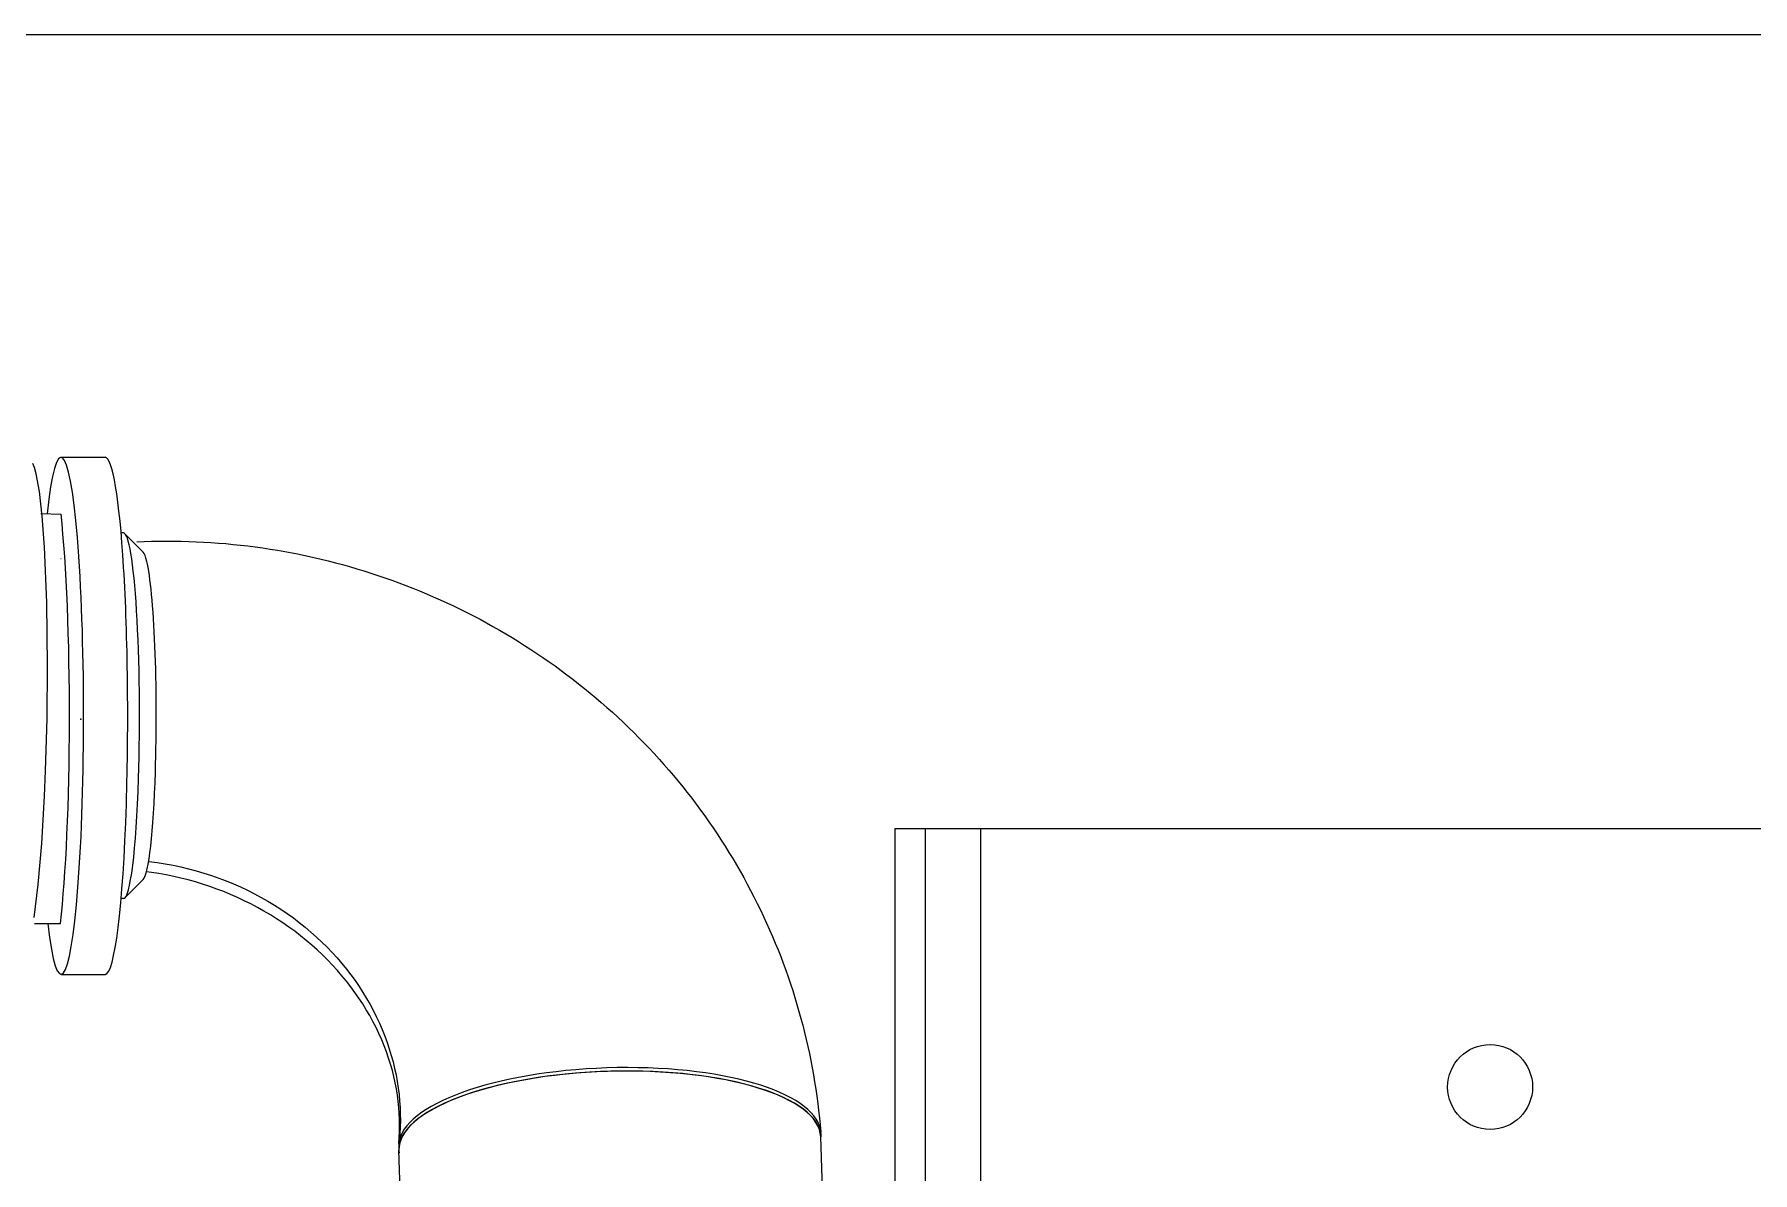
# Model space of a CAD drawing. Extents: x 1551 to 113148, y -1700 to 77018.
# Drawn here: x 19441.9 to 19907.4, y 12440.1 to 12748.3 of the extents above; entities that cross this region are included whole.
import ezdxf

# ---------------------------------------------------------------- set-up
doc = ezdxf.new("R2010")
doc.units = 0
doc.header["$LTSCALE"] = 500
doc.header["$MEASUREMENT"] = 0
doc.linetypes.add('SNT-025', pattern=[0.74, 0.4, -0.17, 0, -0.17])
doc.layers.get('0').update_dxf_attribs({"linetype": 'CONTINUOUS'})
doc.layers.add('GENERATORSETT', color=7, linetype='CONTINUOUS')

# ---------------------------------------------------------------- blocks, each defined once
blk = doc.blocks.new('GENERATOR-CENTER')
for p, q in [((-3075.61, 660), (274.39, 660)), ((-1311.13, 545.5), (-1299.18, 545.5)), ((-1318.31, 542.7), (-1318.8, 543.83)), ((-1317.84, 541.04), (-1318.31, 542.7)), ((-1316.97, 536.22), (-1317.84, 541.04)), ((-1316.22, 529.53), (-1316.97, 536.22)), ((-1316.65, 530.25), (-1311.15, 530.08)), ((-1315.61, 521.18), (-1316.22, 529.53)), ((-1294.2, 525), (-1294.87, 525)), ((-1288.88, 519.83), (-1293.82, 524.81)), ((-1290.6, 522.62), (-1288.6, 522.7)), ((-1288.6, 522.7), (-1286.6, 522.77)), ((-1286.6, 522.77), (-1284.59, 522.8)), ((-1284.59, 522.8), (-1282.59, 522.82)), ((-1282.59, 522.82), (-1280.58, 522.81)), ((-1280.58, 522.81), (-1278.57, 522.78)), ((-1278.57, 522.78), (-1276.56, 522.72)), ((-1276.56, 522.72), (-1274.55, 522.65)), ((-1274.55, 522.65), (-1272.54, 522.55)), ((-1272.54, 522.55), (-1270.53, 522.43)), ((-1270.53, 522.43), (-1268.52, 522.28)), ((-1268.52, 522.28), (-1266.52, 522.12)), ((-1266.52, 522.12), (-1264.51, 521.93)), ((-1264.51, 521.93), (-1262.51, 521.72)), ((-1262.51, 521.72), (-1260.51, 521.48)), ((-1260.51, 521.48), (-1258.51, 521.23)), ((-1315, 506.15), (-1315.61, 521.18)), ((-1311.09, 517.99), (-1311.18, 517.99)), ((-1258.51, 521.23), (-1256.51, 520.95)), ((-1256.51, 520.95), (-1254.52, 520.65)), ((-1254.52, 520.65), (-1252.53, 520.33)), ((-1252.53, 520.33), (-1250.55, 519.98)), ((-1250.55, 519.98), (-1248.57, 519.62)), ((-1248.57, 519.62), (-1246.6, 519.23)), ((-1246.6, 519.23), (-1244.63, 518.82)), ((-1244.63, 518.82), (-1242.67, 518.39)), ((-1242.67, 518.39), (-1240.71, 517.93)), ((-1240.71, 517.93), (-1238.76, 517.46)), ((-1238.76, 517.46), (-1236.82, 516.96)), ((-1236.82, 516.96), (-1234.89, 516.44)), ((-1234.89, 516.44), (-1232.96, 515.9)), ((-1232.96, 515.9), (-1231.03, 515.34)), ((-1231.03, 515.34), (-1229.11, 514.76)), ((-1229.11, 514.76), (-1227.2, 514.15)), ((-1227.2, 514.15), (-1225.29, 513.52)), ((-1225.29, 513.52), (-1223.39, 512.88)), ((-1223.39, 512.88), (-1221.5, 512.21)), ((-1221.5, 512.21), (-1219.61, 511.51)), ((-1219.61, 511.51), (-1217.73, 510.8)), ((-1217.73, 510.8), (-1215.86, 510.07)), ((-1215.86, 510.07), (-1213.99, 509.31)), ((-1213.99, 509.31), (-1212.14, 508.54)), ((-1212.14, 508.54), (-1210.29, 507.75)), ((-1210.29, 507.75), (-1208.45, 506.93)), ((-1314.79, 489.07), (-1315, 506.15)), ((-1208.45, 506.93), (-1206.63, 506.1)), ((-1206.63, 506.1), (-1204.81, 505.24)), ((-1204.81, 505.24), (-1203, 504.37)), ((-1203, 504.37), (-1201.2, 503.47)), ((-1201.2, 503.47), (-1199.42, 502.56)), ((-1199.42, 502.56), (-1197.64, 501.63)), ((-1197.64, 501.63), (-1195.88, 500.68)), ((-1195.88, 500.68), (-1194.13, 499.71)), ((-1194.13, 499.71), (-1192.39, 498.72)), ((-1192.39, 498.72), (-1190.66, 497.71)), ((-1190.66, 497.71), (-1188.95, 496.69)), ((-1188.95, 496.69), (-1187.25, 495.64)), ((-1187.25, 495.64), (-1185.56, 494.58)), ((-1185.56, 494.58), (-1183.89, 493.5)), ((-1183.89, 493.5), (-1182.23, 492.4)), ((-1314.92, 474.76), (-1314.79, 489.07)), ((-1182.23, 492.4), (-1180.58, 491.28)), ((-1180.58, 491.28), (-1178.94, 490.14)), ((-1178.94, 490.14), (-1177.31, 488.99)), ((-1177.31, 488.99), (-1175.7, 487.81)), ((-1175.7, 487.81), (-1174.1, 486.62)), ((-1174.1, 486.62), (-1172.51, 485.41)), ((-1172.51, 485.41), (-1170.94, 484.18)), ((-1170.94, 484.18), (-1169.38, 482.93)), ((-1169.38, 482.93), (-1167.83, 481.67)), ((-1167.83, 481.67), (-1166.3, 480.39)), ((-1166.3, 480.39), (-1164.78, 479.09)), ((-1164.78, 479.09), (-1163.28, 477.78)), ((-1163.28, 477.78), (-1161.79, 476.45)), ((-1161.79, 476.45), (-1160.32, 475.1)), ((-1160.32, 475.1), (-1158.87, 473.74)), ((-1315.32, 460.58), (-1314.92, 474.76)), ((-1158.87, 473.74), (-1157.43, 472.36)), ((-1157.43, 472.36), (-1156, 470.97)), ((-1156, 470.97), (-1154.6, 469.56)), ((-1154.6, 469.56), (-1153.21, 468.14)), ((-1153.21, 468.14), (-1151.83, 466.71)), ((-1151.83, 466.71), (-1150.48, 465.26)), ((-1150.48, 465.26), (-1149.14, 463.79)), ((-1149.14, 463.79), (-1147.82, 462.32)), ((-1147.82, 462.32), (-1146.52, 460.82)), ((-1315.61, 453.74), (-1315.32, 460.58)), ((-1146.52, 460.82), (-1145.24, 459.32)), ((-1145.24, 459.32), (-1143.97, 457.8)), ((-1143.97, 457.8), (-1142.73, 456.27)), ((-1142.73, 456.27), (-1141.5, 454.73)), ((-1316.36, 440.95), (-1315.61, 453.74)), ((-1141.5, 454.73), (-1140.29, 453.17)), ((-1140.29, 453.17), (-1139.09, 451.59)), ((-1139.09, 451.59), (-1137.92, 450)), ((-1137.92, 450), (-1136.76, 448.4)), ((-1136.76, 448.4), (-1135.62, 446.78)), ((-1135.62, 446.78), (-1134.5, 445.16)), ((-1134.5, 445.16), (-1133.39, 443.51)), ((-1133.39, 443.51), (-1132.31, 441.86)), ((-1085.25, 445), (-282.75, 445)), ((-1085.25, 445), (-1085.25, 314)), ((-1077, 314), (-1077, 445)), ((-1062, 314), (-1062, 445)), ((-1317.3, 429.82), (-1316.36, 440.95)), ((-1132.31, 441.86), (-1131.24, 440.19)), ((-1131.24, 440.19), (-1130.2, 438.52)), ((-1130.2, 438.52), (-1129.17, 436.83)), ((-1286.61, 433.1), (-1287.99, 433.29)), ((-1287.42, 436.09), (-1287.26, 436.07)), ((-1287.26, 436.07), (-1285.1, 435.78)), ((-1284.61, 432.79), (-1286.61, 433.1)), ((-1285.1, 435.78), (-1282.95, 435.44)), ((-1282.95, 435.44), (-1280.81, 435.04)), ((-1280.81, 435.04), (-1278.7, 434.59)), ((-1278.7, 434.59), (-1276.6, 434.09)), ((-1276.6, 434.09), (-1274.52, 433.53)), ((-1274.52, 433.53), (-1272.46, 432.93)), ((-1272.46, 432.93), (-1270.42, 432.27)), ((-1129.17, 436.83), (-1128.16, 435.13)), ((-1128.16, 435.13), (-1127.17, 433.42)), ((-1127.17, 433.42), (-1126.2, 431.69)), ((-1318.4, 420.87), (-1317.3, 429.82)), ((-1288.88, 431.17), (-1293.82, 426.19)), ((-1282.62, 432.42), (-1284.61, 432.79)), ((-1280.63, 432.01), (-1282.62, 432.42)), ((-1278.65, 431.56), (-1280.63, 432.01)), ((-1276.69, 431.06), (-1278.65, 431.56)), ((-1274.73, 430.51), (-1276.69, 431.06)), ((-1272.79, 429.92), (-1274.73, 430.51)), ((-1270.86, 429.29), (-1272.79, 429.92)), ((-1268.96, 428.61), (-1270.86, 429.29)), ((-1270.42, 432.27), (-1268.41, 431.57)), ((-1267.07, 427.89), (-1268.96, 428.61)), ((-1268.41, 431.57), (-1266.42, 430.81)), ((-1266.42, 430.81), (-1264.46, 430.01)), ((-1264.46, 430.01), (-1262.53, 429.16)), ((-1262.53, 429.16), (-1260.62, 428.26)), ((-1260.62, 428.26), (-1258.75, 427.31)), ((-1126.2, 431.69), (-1125.25, 429.96)), ((-1125.25, 429.96), (-1124.33, 428.22)), ((-1294.2, 426), (-1294.87, 426)), ((-1265.2, 427.12), (-1267.07, 427.89)), ((-1263.35, 426.31), (-1265.2, 427.12)), ((-1261.52, 425.45), (-1263.35, 426.31)), ((-1259.71, 424.55), (-1261.52, 425.45)), ((-1257.93, 423.61), (-1259.71, 424.55)), ((-1258.75, 427.31), (-1256.91, 426.33)), ((-1256.17, 422.63), (-1257.93, 423.61)), ((-1256.91, 426.33), (-1255.1, 425.3)), ((-1255.1, 425.3), (-1253.32, 424.22)), ((-1253.32, 424.22), (-1251.58, 423.11)), ((-1124.33, 428.22), (-1123.42, 426.47)), ((-1123.42, 426.47), (-1122.53, 424.71)), ((-1122.53, 424.71), (-1121.66, 422.94)), ((-1318.34, 419.26), (-1311.33, 419.26)), ((-1254.43, 421.61), (-1256.17, 422.63)), ((-1252.73, 420.55), (-1254.43, 421.61)), ((-1251.06, 419.45), (-1252.73, 420.55)), ((-1251.58, 423.11), (-1249.88, 421.95)), ((-1249.42, 418.32), (-1251.06, 419.45)), ((-1249.88, 421.95), (-1248.21, 420.76)), ((-1248.21, 420.76), (-1246.59, 419.53)), ((-1246.59, 419.53), (-1245, 418.26)), ((-1121.66, 422.94), (-1120.82, 421.16)), ((-1120.82, 421.16), (-1119.99, 419.38)), ((-1119.99, 419.38), (-1119.19, 417.59)), ((-1247.81, 417.15), (-1249.42, 418.32)), ((-1246.25, 415.95), (-1247.81, 417.15)), ((-1244.71, 414.71), (-1246.25, 415.95)), ((-1245, 418.26), (-1243.45, 416.95)), ((-1243.21, 413.43), (-1244.71, 414.71)), ((-1243.45, 416.95), (-1241.95, 415.61)), ((-1241.95, 415.61), (-1240.48, 414.24)), ((-1119.19, 417.59), (-1118.41, 415.79)), ((-1118.41, 415.79), (-1117.65, 413.98)), ((-1241.75, 412.12), (-1243.21, 413.43)), ((-1240.32, 410.78), (-1241.75, 412.12)), ((-1240.48, 414.24), (-1239.06, 412.84)), ((-1238.94, 409.4), (-1240.32, 410.78)), ((-1239.06, 412.84), (-1237.69, 411.4)), ((-1237.69, 411.4), (-1236.36, 409.94)), ((-1236.36, 409.94), (-1235.07, 408.44)), ((-1117.65, 413.98), (-1116.91, 412.16)), ((-1116.91, 412.16), (-1116.19, 410.34)), ((-1116.19, 410.34), (-1115.5, 408.51)), ((-1311.13, 405.5), (-1299.18, 405.5)), ((-1237.59, 408), (-1238.94, 409.4)), ((-1236.29, 406.57), (-1237.59, 408)), ((-1235.03, 405.12), (-1236.29, 406.57)), ((-1235.07, 408.44), (-1233.84, 406.92)), ((-1233.81, 403.64), (-1235.03, 405.12)), ((-1233.84, 406.92), (-1232.65, 405.38)), ((-1232.65, 405.38), (-1231.5, 403.8)), ((-1115.5, 408.51), (-1114.82, 406.68)), ((-1114.82, 406.68), (-1114.17, 404.83)), ((-1232.65, 402.14), (-1233.81, 403.64)), ((-1231.53, 400.63), (-1232.65, 402.14)), ((-1230.46, 399.09), (-1231.53, 400.63)), ((-1231.5, 403.8), (-1230.41, 402.21)), ((-1230.41, 402.21), (-1229.36, 400.6)), ((-1229.36, 400.6), (-1228.37, 398.96)), ((-1114.17, 404.83), (-1113.54, 402.97)), ((-1113.54, 402.97), (-1112.93, 401.11)), ((-1112.93, 401.11), (-1112.34, 399.24)), ((-1229.43, 397.52), (-1230.46, 399.09)), ((-1228.45, 395.94), (-1229.43, 397.52)), ((-1227.52, 394.34), (-1228.45, 395.94)), ((-1228.37, 398.96), (-1227.42, 397.31)), ((-1227.42, 397.31), (-1226.52, 395.64)), ((-1112.34, 399.24), (-1111.78, 397.37)), ((-1111.78, 397.37), (-1111.23, 395.48)), ((-1226.64, 392.73), (-1227.52, 394.34)), ((-1225.8, 391.1), (-1226.64, 392.73)), ((-1226.52, 395.64), (-1225.68, 393.95)), ((-1225.02, 389.46), (-1225.8, 391.1)), ((-1225.68, 393.95), (-1224.89, 392.25)), ((-1224.89, 392.25), (-1224.14, 390.53)), ((-1111.23, 395.48), (-1110.71, 393.59)), ((-1110.71, 393.59), (-1110.21, 391.7)), ((-1110.21, 391.7), (-1109.73, 389.8)), ((-1224.28, 387.81), (-1225.02, 389.46)), ((-1223.6, 386.15), (-1224.28, 387.81)), ((-1224.14, 390.53), (-1223.45, 388.8)), ((-1223.45, 388.8), (-1222.81, 387.07)), ((-1222.81, 387.07), (-1222.23, 385.32)), ((-1109.73, 389.8), (-1109.27, 387.89)), ((-1109.27, 387.89), (-1108.83, 385.98)), ((-1222.97, 384.49), (-1223.6, 386.15)), ((-1222.39, 382.83), (-1222.97, 384.49)), ((-1221.87, 381.17), (-1222.39, 382.83)), ((-1222.23, 385.32), (-1221.69, 383.56)), ((-1221.69, 383.56), (-1221.21, 381.8)), ((-1221.21, 381.8), (-1220.78, 380.04)), ((-1108.83, 385.98), (-1108.42, 384.06)), ((-1108.42, 384.06), (-1108.03, 382.15)), ((-1108.03, 382.15), (-1107.66, 380.22)), ((-1221.39, 379.5), (-1221.87, 381.17)), ((-1220.97, 377.83), (-1221.39, 379.5)), ((-1220.6, 376.16), (-1220.97, 377.83)), ((-1220.78, 380.04), (-1220.4, 378.27)), ((-1220.4, 378.27), (-1220.08, 376.49)), ((-1107.66, 380.22), (-1107.31, 378.3)), ((-1107.31, 378.3), (-1106.99, 376.37)), ((-1220.28, 374.48), (-1220.6, 376.16)), ((-1220.01, 372.81), (-1220.28, 374.48)), ((-1220.08, 376.49), (-1219.8, 374.72)), ((-1219.79, 371.15), (-1220.01, 372.81)), ((-1219.8, 374.72), (-1219.58, 372.95)), ((-1219.58, 372.95), (-1219.41, 371.18)), ((-1106.99, 376.37), (-1106.69, 374.43)), ((-1106.69, 374.43), (-1106.41, 372.5)), ((-1106.41, 372.5), (-1106.15, 370.56)), ((-1219.62, 369.48), (-1219.79, 371.15)), ((-1219.5, 367.83), (-1219.62, 369.48)), ((-1219.43, 366.18), (-1219.5, 367.83)), ((-1219.41, 371.18), (-1219.3, 369.41)), ((-1219.3, 369.41), (-1219.23, 367.65)), ((-1106.15, 370.56), (-1105.92, 368.62)), ((-1105.92, 368.62), (-1105.7, 366.68)), ((-1219.44, 362.91), (-1219.41, 364.54)), ((-1219.41, 364.54), (-1219.43, 366.18)), ((-1219.26, 364.14), (-1219.34, 362.4)), ((-1219.22, 365.89), (-1219.26, 364.14)), ((-1219.23, 367.65), (-1219.22, 365.89)), ((-1105.7, 366.68), (-1105.52, 364.74)), ((-1105.52, 364.74), (-1105.35, 362.8)), ((-1219.67, 358.86), (-1219.64, 357.92)), ((-1219.64, 359.7), (-1219.52, 361.3)), ((-1219.52, 361.3), (-1219.44, 362.91)), ((-1219.34, 362.4), (-1219.48, 360.67)), ((-1103.61, 306.85), (-1105.35, 361.55)), ((-1105.33, 362.49), (-1105.3, 361.55)), ((-1217.86, 303.22), (-1219.59, 357.92))]:
    blk.add_line(p, q)
blk.add_circle((-924, 375), 11.5)
for centre, major_axis, ratio, start_param, end_param in [((-1311.13, 475.5), (0, -70), 0.087156, 5.645412, 10.098673), ((-1299.18, 475.5), (0, 70), 0.087156, 4.363836, 6.283185), ((-1314.96, 475.5), (0, -70), 0.087156, 0.637773, 2.465061), ((-1294.2, 475.5), (0, 49.5), 0.087156, 4.363836, 6.283185), ((-1289.22, 475.5), (0, 44.5), 0.087156, 5.934633, 6.195585), ((-1289.22, 475.5), (0, 44.5), 0.087156, 4.363836, 5.934633), ((-1294.2, 475.5), (0, -49.5), 0.087156, 0, 1.222244), ((-1289.22, 475.5), (0, -44.5), 0.087156, 0.087601, 1.222244), ((-1299.18, 475.5), (0, -70), 0.087156, 0, 1.222244), ((-1162.47, 359.73), (-57.12, -1.81), 0.341199, 3.141593, 6.283185), ((-1162.5, 360.67), (-57.17, -1.82), 0.341199, 3.141593, 6.190332), ((-1162.47, 359.73), (-57.17, -1.82), 0.341199, 3.100898, 6.190332), ((-1162.47, 359.73), (-57.17, -1.82), 0.341199, 6.190332, 6.32388), ((-1162.5, 360.67), (-57.17, -1.82), 0.341199, 6.190332, 6.283185)]:
    blk.add_ellipse(centre, major_axis=major_axis, ratio=ratio, start_param=start_param, end_param=end_param)
blk.add_point((-1305.74, 474.58))

msp = doc.modelspace()

# ---------------------------------------------------------------- block references
at = {"layer": 'GENERATORSETT', "linetype": 'SNT-025'}
msp.add_blockref('GENERATOR-CENTER', (20760.293, 12088.276), dxfattribs=at)

doc.saveas('drawing.dxf')
